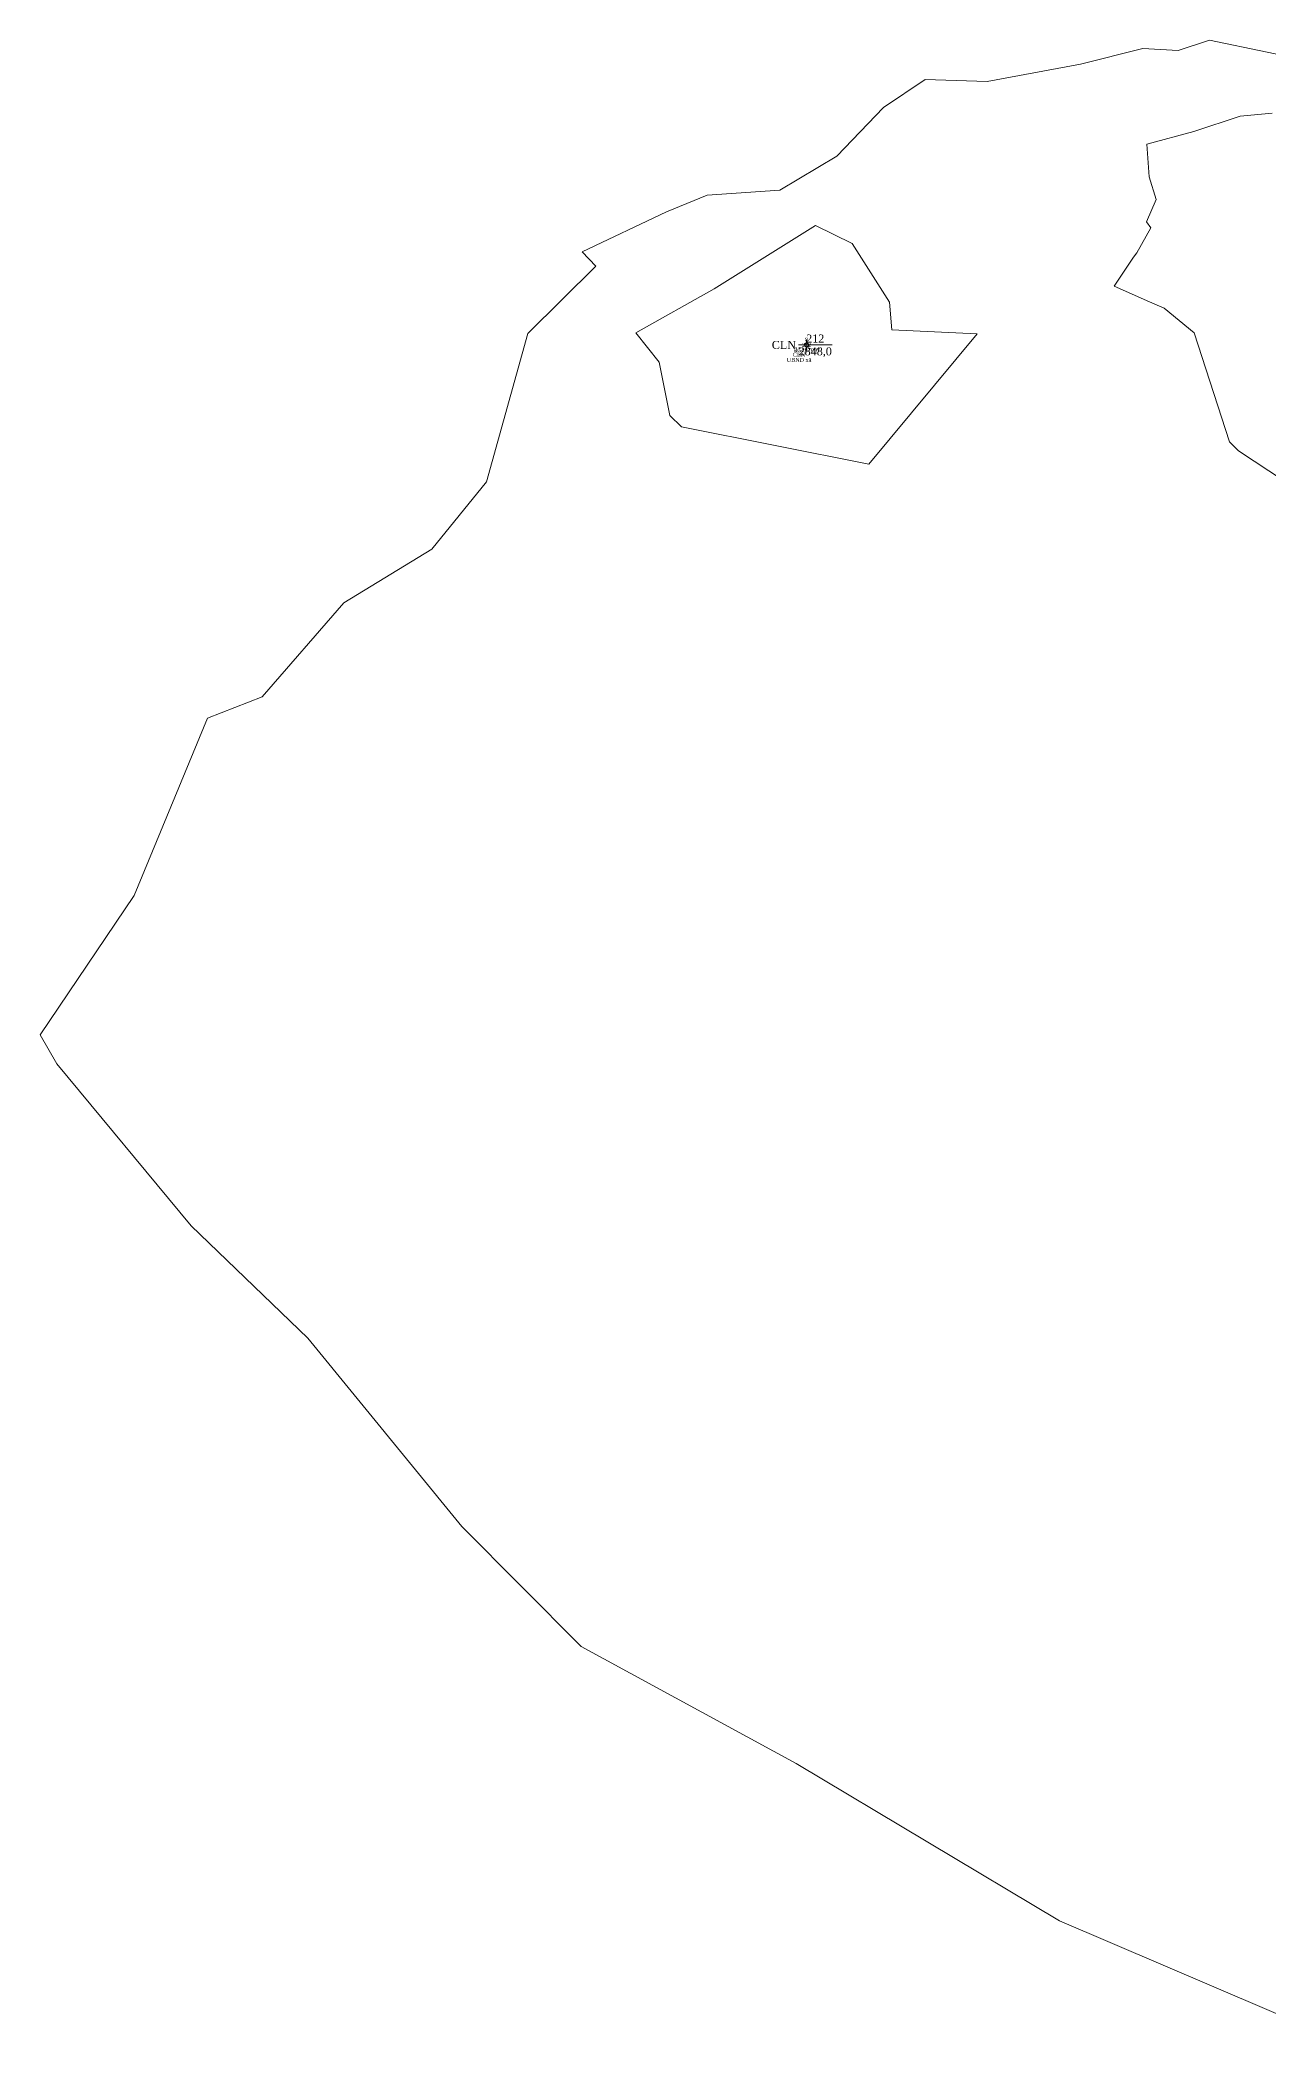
# Model space of a CAD drawing. Header units: metres. Extents: x 543340 to 549474, y 1840490 to 1845220.
# Drawn here: x 545164 to 545471, y 1841753 to 1842256 of the extents above; entities that cross this region are included whole.
import ezdxf
from ezdxf.enums import TextEntityAlignment as Align

# ---------------------------------------------------------------- set-up
doc = ezdxf.new("R2010")
doc.units = ezdxf.units.M
doc.header["$MEASUREMENT"] = 0
for name, color, linetype, lineweight in [('Level 10', 7, 'Continuous', 0), ('Level 11', 7, 'Continuous', 0), ('Level 13', 7, 'Continuous', 0), ('Level 15', 7, 'Continuous', 0), ('Level 19', 7, 'Continuous', 0), ('Level 2', 7, 'Continuous', 0), ('Level 4', 7, 'Continuous', 0)]:
    doc.layers.add(name, color=color, linetype=linetype, lineweight=lineweight)
doc.styles.add('Style-Times New Roman', font='times.ttf')

# ---------------------------------------------------------------- blocks, each defined once
blk = doc.blocks.new('CENTRD')
at = {"layer": 'Level 11', "linetype": 'Continuous', "lineweight": 0}
h = blk.add_hatch(color=1, dxfattribs=at)
edge = h.paths.add_edge_path()
edge.add_arc((0, 0), 1.5, 0, 360)
at = {"layer": 'Level 11', "color": 1, "linetype": 'Continuous', "lineweight": 0}
for p, q in [((-6.25, 0), (-12.5, 0)), ((0, 6.25), (-6.25, 0)), ((-6.25, 0), (0, -6.25)), ((0, 12.5), (0, 6.25)), ((6.25, 0), (0, 6.25)), ((0, -6.25), (6.25, 0)), ((12.5, 0), (6.25, 0)), ((0, -6.25), (0, -12.5))]:
    blk.add_line(p, q, dxfattribs=at)
blk = doc.blocks.new('N_THUA_18')
at = {"layer": 'Level 13', "color": 1, "linetype": 'Continuous', "lineweight": 0}
blk.add_line((-2.05, 0), (6.36, 0), dxfattribs=at)
at = {"layer": 'Level 13', "color": 5, "linetype": 'Continuous', "lineweight": 0, "style": 'Style-Times New Roman'}
blk.add_text('212', height=2, dxfattribs=at).set_placement((2.16, 1.6), align=Align.MIDDLE_CENTER)
at = {"layer": 'Level 2', "color": 3, "linetype": 'Continuous', "lineweight": 0, "style": 'Style-Times New Roman'}
blk.add_text('CLN', height=2, dxfattribs=at).set_placement((-2.65, 0), align=Align.MIDDLE_RIGHT)
at = {"layer": 'Level 4', "color": 1, "linetype": 'Continuous', "lineweight": 0, "style": 'Style-Times New Roman'}
blk.add_text('2848,0', height=2, dxfattribs=at).set_placement((2.16, -1.6), align=Align.MIDDLE_CENTER)

msp = doc.modelspace()

# ---------------------------------------------------------------- linework, layer by layer
at = {"layer": 'Level 10', "color": 7, "lineweight": 0, "flags": 128}
for points in [[(545496.92, 1841752.58), (545419.2, 1841785.8), (545353.36, 1841825.08), (545299.64, 1841854.39), (545269.88, 1841884.34), (545231.37, 1841931.39), (545202.21, 1841959.53), (545168.67, 1842000), (545164.5, 1842007.2), (545187.99, 1842042.05), (545206.25, 1842086.34), (545219.93, 1842091.72), (545240.33, 1842115.24), (545262.36, 1842128.62), (545275.97, 1842145.43), (545286.33, 1842182.54), (545303.32, 1842199.32), (545299.93, 1842202.9), (545321.02, 1842212.92), (545331.17, 1842217.11), (545349.27, 1842218.31), (545363.54, 1842226.84), (545375.19, 1842239.02), (545385.59, 1842246), (545401.13, 1842245.53), (545424.48, 1842249.85), (545440, 1842253.77), (545448.88, 1842253.22), (545456.67, 1842255.8), (545485.53, 1842249.83)], [(545472.35, 1842237.57), (545464.38, 1842236.81), (545452.76, 1842233.02), (545441.04, 1842229.82), (545441.57, 1842221.7), (545443.32, 1842215.99), (545440.9, 1842210.46), (545442.01, 1842208.93), (545438.55, 1842202.71), (545437.65, 1842201.61), (545432.82, 1842194.32), (545441.69, 1842190.42), (545445.39, 1842188.81), (545452.85, 1842182.68), (545461.66, 1842155.4), (545463.93, 1842153.18), (545490.81, 1842135.46)], [(545398.59, 1842182.46), (545371.51, 1842149.83), (545324.74, 1842159.22), (545321.82, 1842162), (545319.14, 1842175.38), (545313.3, 1842182.69), (545332.94, 1842193.69), (545358.21, 1842209.48), (545367.38, 1842205.02), (545376.73, 1842190.36), (545377.29, 1842183.47), (545398.59, 1842182.46)]]:
    msp.add_lwpolyline(points, dxfattribs=at)

# ---------------------------------------------------------------- block references
at = {"layer": 'Level 11', "color": 1, "linetype": 'Continuous', "lineweight": 0, "xscale": 0.1, "yscale": 0.1, "zscale": 0.1}
msp.add_blockref('CENTRD', (545355.99, 1842179.66), dxfattribs=at)
at = {"layer": 'Level 2', "color": 3, "linetype": 'Continuous', "lineweight": 0}
msp.add_blockref('N_THUA_18', (545355.99, 1842179.66), dxfattribs=at)

# ---------------------------------------------------------------- texts
at = {"layer": 'Level 15', "color": 1, "linetype": 'Continuous', "lineweight": 0, "insert": (545354.11, 1842177.22), "char_height": 1, "attachment_point": 5, "line_spacing_factor": 0.790495, "style": 'Style-Times New Roman'}
msp.add_mtext('212\\PCLN\\PUBND xã', dxfattribs=at)
at = {"layer": 'Level 19', "color": 2, "linetype": 'Continuous', "lineweight": 0, "insert": (545355.99, 1842179.66), "char_height": 1, "attachment_point": 5, "line_spacing_factor": 0.790495, "style": 'Style-Times New Roman'}
msp.add_mtext('8\\P212\\PBG287097', dxfattribs=at)

doc.saveas('drawing.dxf')
